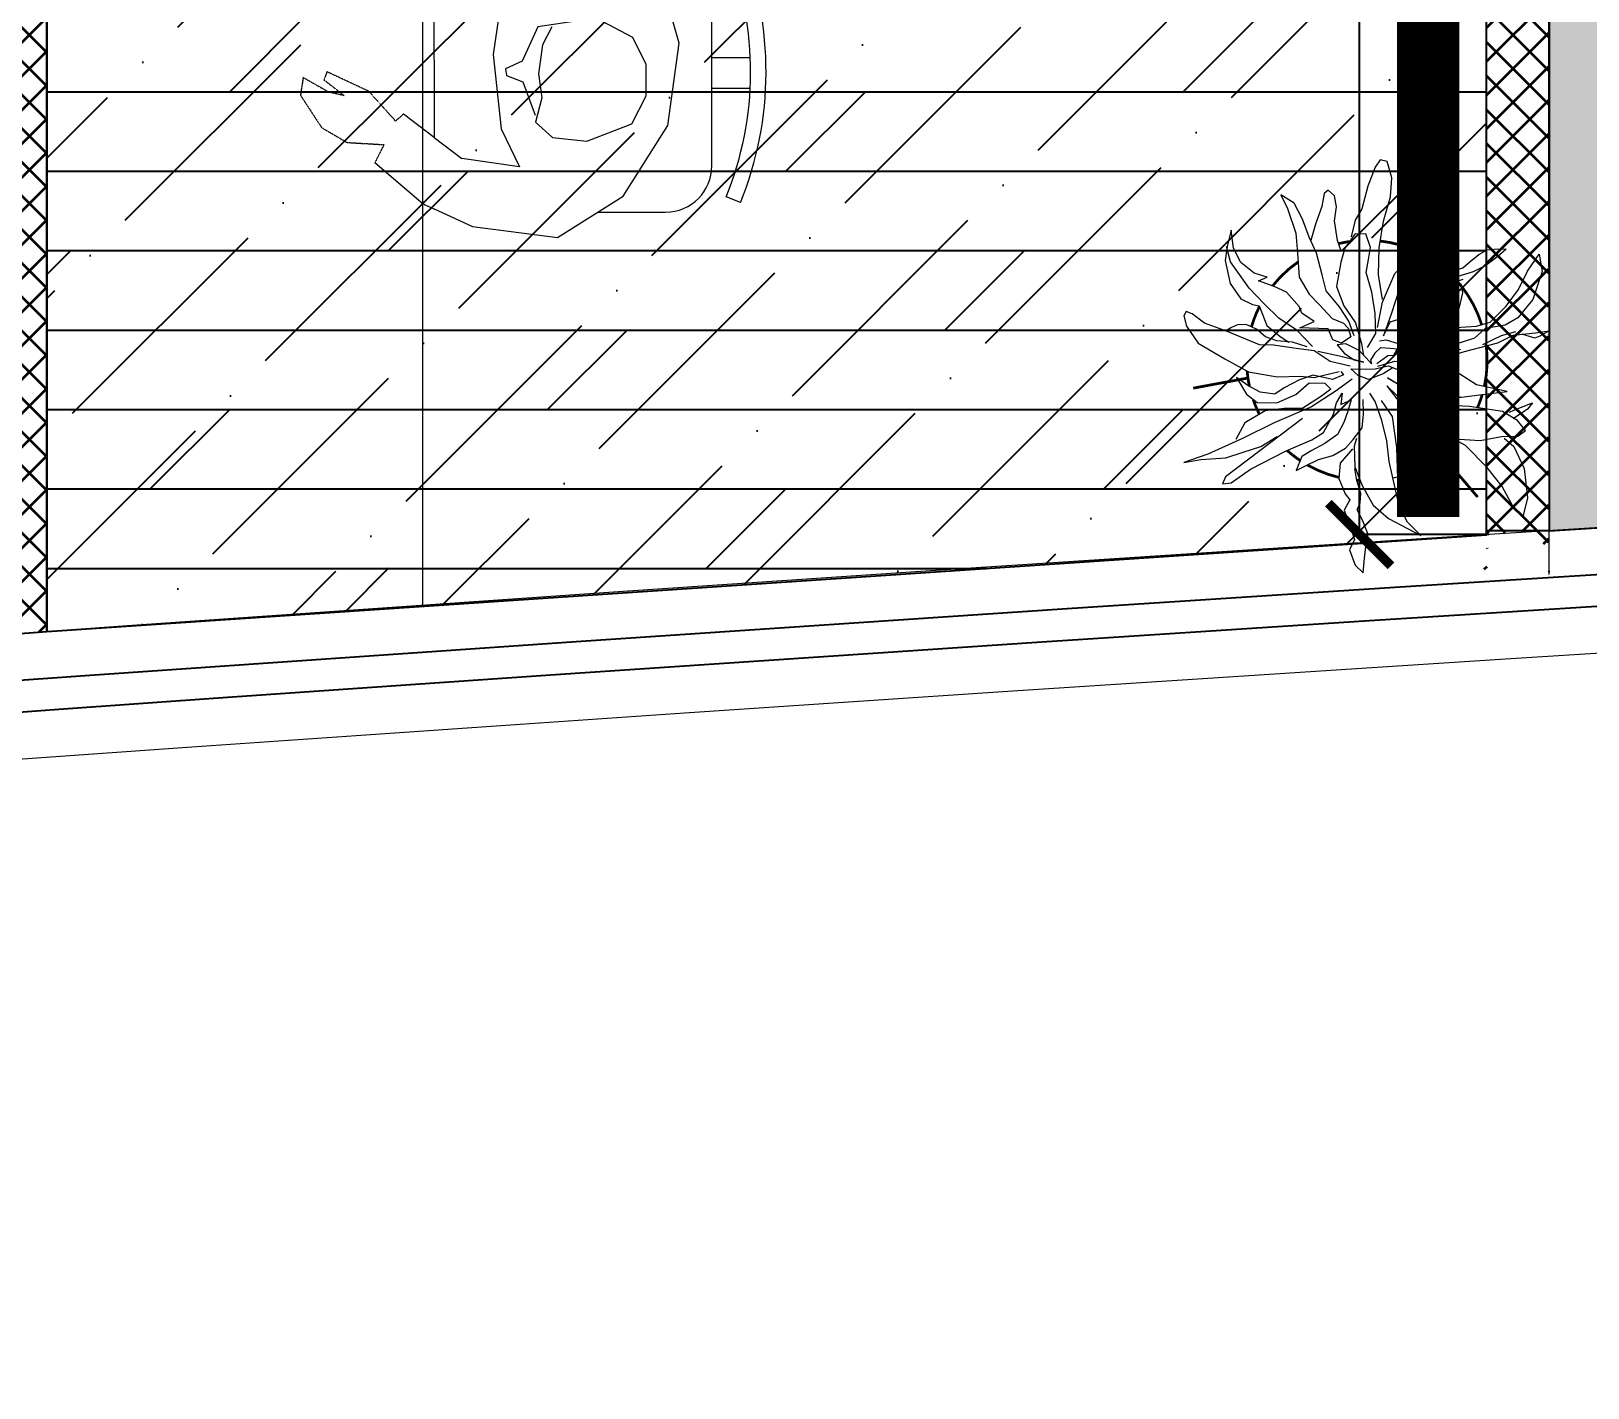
# Model space of a CAD drawing. Header units: millimetres. Extents: x 263321 to 4958806, y 33647 to 987811.
# Drawn here: x 2351827 to 2354315, y 454383 to 456552 of the extents above; entities that cross this region are included whole.
import ezdxf

# ---------------------------------------------------------------- set-up
doc = ezdxf.new("R2010")
doc.units = ezdxf.units.MM
doc.header["$PDMODE"] = 3
doc.linetypes.add('( Hidden )', pattern=[0.375, 0.25, -0.125])
for name, color, linetype, lineweight in [('A-FURN-HUMAN', 252, 'Continuous', 9), ('A-FURN-MODULAR', 6, 'Continuous', 18), ('A-FURN-MODULAR-CHAIR', 5, 'Continuous', 5), ('A-FURN-MODULAR-TABLETOP', 250, 'Continuous', 13), ('A-FURN-TABLE-GROMMET', 7, 'Continuous', 9), ('A-GYPSUM PARTITION', 250, 'Continuous', 35), ('A-INDOOR PLANTS', 84, 'Continuous', 5), ('A-PLAN-THIN', 251, 'Continuous', 15)]:
    doc.layers.add(name, color=color, linetype=linetype, lineweight=lineweight)
for name, color, linetype in [('A-PLAN -GLASS FRAME', 4, 'Continuous'), ('CEILING TOA', 7, 'Continuous'), ('CH - MAN', 8, 'Continuous'), ('FIN WALL GRAPHIC', 10, 'Continuous'), ('FLOORING TOA', 7, 'Continuous'), ('PARTITION DIM.', 250, 'Continuous'), ('PARTITION GYPSUM', 250, 'Continuous')]:
    doc.layers.add(name, color=color, linetype=linetype)
doc.styles.get("Standard").update_dxf_attribs({"font": 'arial.ttf'})
doc.styles.add('TEXT @ 150', font='arial.ttf', dxfattribs={"height": 225})
doc.dimstyles.new('DIM @ 150', dxfattribs={"dimtxt": 225, "dimasz": 100, "dimexe": 1, "dimexo": 0, "dimgap": 0.5, "dimtad": 0, "dimdec": 0, "dimzin": 0, "dimdsep": 46, "dimtxsty": 'TEXT @ 150', "dimblk": 'ARCHTICK', "dimcen": -2, "dimclrd": 8, "dimclre": 8, "dimclrt": 7, "dimadec": 0, "dimazin": 0, "dimtfac": 1, "dimtdec": 0, "dimtofl": 0, "dimtmove": 0, "dimatfit": 3, "dimldrblk": 'OPEN90', "dimfxl": 1, "dimtolj": 1, "dimtzin": 0, "dimlwd": -1, "dimlwe": -1, "dimarcsym": 0})
pattern_1 = [(45, (13069.07824044786, -8478.74315082174), (-26.94076836320746, 26.94076836320746), []), (135, (13069.07824044786, -8478.74315082174), (-26.94076836320746, -26.94076836320745), [])]

# ---------------------------------------------------------------- blocks, each defined once
blk = doc.blocks.new('PLANT_10')
at = {"layer": 'A-INDOOR PLANTS', "linetype": 'ByBlock', "lineweight": -2}
for p, q in [((13664.30312058273, 7933.638076385719), (13665.54626474987, 7933.863394903537)), ((13665.51603904423, 7932.799333938492), (13664.30312058273, 7933.638076385719)), ((13665.54626474987, 7933.863394903537), (13667.56713216777, 7933.174233513783)), ((13669.84335557082, 7934.368953972786), (13670.23884985256, 7933.693032556859)), ((13669.99855921568, 7933.373055015179), (13669.84335557082, 7934.368953972786)), ((13670.17271330726, 7931.752351880028), (13669.99855921568, 7933.373055015179)), ((13670.23884985256, 7933.693032556859), (13670.3751030507, 7933.321937776792)), ((13666.84815530183, 7932.151820470983), (13665.51603904423, 7932.799333938492)), ((13667.56713216777, 7933.174233513783), (13668.91251373808, 7932.089357121995)), ((13670.3751030507, 7933.321937776792), (13670.09132139548, 7932.37526219434)), ((13675.60891085663, 7931.792157145347), (13675.06768815339, 7933.151575430113)), ((13675.06768815339, 7933.151575430113), (13675.51614867682, 7932.789949966182)), ((13675.51614867682, 7932.789949966182), (13676.23522055188, 7931.74861535987)), ((13677.08287043728, 7932.649855293617), (13676.35062825863, 7932.064805175098)), ((13677.47457462967, 7932.098894713199), (13677.08287043728, 7932.649855293617)), ((13678.23334743373, 7931.809218983163), (13679.83598003384, 7932.545744022383)), ((13679.83598003384, 7932.545744022383), (13681.95330471179, 7932.797576625393)), ((13681.95330471179, 7932.797576625393), (13683.33838721109, 7932.464359109882)), ((13683.33838721109, 7932.464359109882), (13682.60993512178, 7931.754348155853)), ((13663.8945510065, 7930.623865427701), (13663.93804202485, 7931.25056346847)), ((13663.93804202485, 7931.25056346847), (13664.45652419202, 7930.640910196753)), ((13668.062968808, 7931.250597606002), (13666.84815530183, 7932.151820470983)), ((13669.2229210278, 7930.097559206777), (13668.062968808, 7931.250597606002)), ((13668.91251373808, 7932.089357121995), (13669.44047112861, 7931.167301761508)), ((13669.44047112861, 7931.167301761508), (13669.67138155123, 7929.735933742847)), ((13669.91726231301, 7931.93221768038), (13670.19924393266, 7930.877626031473)), ((13670.70635583181, 7930.642855266276), (13670.17271330726, 7931.752351880028)), ((13674.24846393806, 7931.313129230054), (13673.75281731605, 7929.109269839611)), ((13674.49642976273, 7929.319437451609), (13674.24846393806, 7931.313129230054)), ((13675.7432690101, 7931.483542783031), (13675.60891085663, 7931.792157145347)), ((13676.35062825863, 7932.064805175098), (13675.69598790242, 7930.981805577771)), ((13677.51058047843, 7930.911766775873), (13677.47457462967, 7932.098894713199)), ((13677.62977827454, 7931.102995755591), (13678.23334743373, 7931.809218983163)), ((13682.60993512178, 7931.754348155853), (13681.13408049645, 7930.959130425334)), ((13663.97973300762, 7929.87599427788), (13663.8945510065, 7930.623865427701)), ((13664.45652419202, 7930.640910196753), (13665.107469468, 7929.785122980475)), ((13669.50300760278, 7929.105447975624), (13669.2229210278, 7930.097559206777)), ((13670.19924393266, 7930.877626031473), (13670.86534956602, 7929.521995473162)), ((13671.34223575953, 7928.223163742922), (13670.70635583181, 7930.642855266276)), ((13675.69598790242, 7930.981805577771), (13675.33090934454, 7928.594292660521)), ((13677.80772245546, 7929.357331784931), (13677.51058047843, 7930.911766775873)), ((13681.13408049645, 7930.959130425334), (13679.73014255954, 7929.853404469276)), ((13664.31089077963, 7929.26065941648), (13663.97973300762, 7929.87599427788)), ((13664.8293729468, 7928.651006144763), (13664.31089077963, 7929.26065941648)), ((13665.107469468, 7929.785122980475), (13665.57298539348, 7928.861173756759)), ((13665.57298539348, 7928.861173756759), (13665.91930352286, 7927.745995553327)), ((13669.61093013995, 7927.607811812754), (13669.50300760278, 7929.105447975624)), ((13669.67138155123, 7929.735933742847), (13670.3828732476, 7928.944520807552)), ((13670.3828732476, 7928.944520807552), (13670.86544457512, 7927.45824782405)), ((13673.75281731605, 7929.109269839611), (13672.97708411906, 7927.897521680324)), ((13674.66110863094, 7928.011136405229), (13674.49642976273, 7929.319437451609)), ((13677.67724940043, 7927.477237662627), (13677.80772245546, 7929.357331784931)), ((13679.73014255954, 7929.853404469276), (13678.15214554016, 7928.304633999252)), ((13665.28351860425, 7928.101939427572), (13664.8293729468, 7928.651006144763)), ((13665.49358353549, 7927.357856004207), (13665.28351860425, 7928.101939427572)), ((13665.91930352286, 7927.745995553327), (13666.08398239108, 7926.437694506947)), ((13666.78031373007, 7926.146124913683), (13666.09525765, 7928.126559649534)), ((13666.41315010931, 7927.94858771241), (13667.0962161356, 7928.094381043426)), ((13666.54561321811, 7927.702453767852), (13666.41315010931, 7927.94858771241)), ((13667.0962161356, 7928.094381043426), (13668.22963773, 7927.816068492758)), ((13668.22963773, 7927.816068492758), (13668.63081714575, 7926.952705823568)), ((13671.2249330081, 7927.969454345451), (13670.88818511118, 7926.708482811001)), ((13671.82859717639, 7926.611929923913), (13671.34223575953, 7928.223163742922)), ((13672.97708411906, 7927.897521680324), (13672.58926502511, 7926.259773776124)), ((13674.65741355071, 7926.072349591628), (13674.66110863094, 7928.011136405229)), ((13675.33090934454, 7928.594292660521), (13675.25150748654, 7927.09097490797)), ((13678.15214554016, 7928.304633999252), (13677.73779582082, 7927.541611943609)), ((13660.79910338813, 7927.590698768638), (13659.67894710643, 7927.43164839503)), ((13659.67894710643, 7927.43164839503), (13660.50016137554, 7927.143866528221)), ((13660.50016137554, 7927.143866528221), (13661.8947190982, 7926.49824692394)), ((13661.86818847279, 7927.372972772499), (13660.79910338813, 7927.590698768638)), ((13663.1473384887, 7926.411163352991), (13661.86818847279, 7927.372972772499)), ((13665.33847489973, 7926.290007312704), (13665.49358353549, 7927.357856004207)), ((13667.51634599806, 7926.606214196696), (13666.54561321811, 7927.702453767852)), ((13668.16160614003, 7925.937868233678), (13667.51634599806, 7926.606214196696)), ((13668.63081714575, 7926.952705823568), (13668.89195327401, 7926.585398769955)), ((13668.89195327401, 7926.585398769955), (13669.46529672756, 7926.227561032481)), ((13670.2978812647, 7925.564896659151), (13669.61093013995, 7927.607811812754)), ((13670.88818511118, 7926.708482811001), (13671.07560451546, 7924.650416751573)), ((13672.13900446612, 7924.620132008694), (13671.82859717639, 7926.611929923913)), ((13675.25150748654, 7927.09097490797), (13674.6915243548, 7924.947702072053)), ((13676.86181527444, 7925.513830627059), (13677.67724940043, 7927.477237662627)), ((13661.8947190982, 7926.49824692394), (13663.35740341993, 7925.667079929626)), ((13664.13702171537, 7924.690119604295), (13663.1473384887, 7926.411163352991)), ((13665.62993174274, 7924.923013575027), (13665.33847489973, 7926.290007312704)), ((13666.08398239108, 7926.437694506947), (13666.56276362926, 7925.076382358954)), ((13667.74915146536, 7925.112365760283), (13666.78031373007, 7926.146124913683)), ((13668.62712206551, 7925.013919009964), (13668.16160614003, 7925.937868233678)), ((13669.46529672756, 7926.227561032481), (13670.42465923948, 7925.506203967851)), ((13670.91291570102, 7923.832489731087), (13670.2978812647, 7925.564896659151)), ((13670.42465923948, 7925.506203967851), (13670.76529223484, 7924.578467017679)), ((13672.58926502511, 7926.259773776124), (13672.44552665739, 7924.817042578095)), ((13674.15229170534, 7924.180892289953), (13674.65741355071, 7926.072349591628)), ((13675.7190134658, 7924.040797617386), (13676.86181527444, 7925.513830627059)), ((13663.92695678414, 7925.43420302766), (13665.64319705544, 7924.485650650749)), ((13665.68299299354, 7923.173561877913), (13664.13702171537, 7924.690119604295)), ((13666.58929425466, 7924.201656510397), (13665.62993174274, 7924.923013575027)), ((13665.64319705544, 7924.485650650749), (13666.92424211601, 7923.461360813488)), ((13666.56276362926, 7925.076382358954), (13667.45589458678, 7924.478092266603)), ((13667.45589458678, 7924.478092266603), (13668.78232571037, 7924.018020052355)), ((13668.4625382064, 7924.258472407233), (13667.74915146536, 7925.112365760283)), ((13668.77664057636, 7924.205461305618), (13668.62712206551, 7925.013919009964)), ((13670.76529223484, 7924.578467017679), (13670.79940303894, 7923.453819498108)), ((13671.07560451546, 7924.650416751573), (13671.72654979144, 7923.794629535296)), ((13672.05770756345, 7923.179294673895), (13672.13900446612, 7924.620132008694)), ((13672.44552665739, 7924.817042578095), (13672.17311527021, 7923.49548448912)), ((13674.6915243548, 7924.947702072053), (13673.26115080159, 7922.652954315437)), ((13677.51844568444, 7924.470602157521), (13676.27340647263, 7924.307764057456)), ((13678.83729662934, 7924.260451614292), (13677.51844568444, 7924.470602157521)), ((13683.44668978469, 7922.711732350566), (13684.68784389805, 7925.063278935251)), ((13684.68784389805, 7925.063278935251), (13683.7172061272, 7924.095770857295)), ((13667.47674007817, 7923.790807671308), (13666.58929425466, 7924.201656510397)), ((13666.92424211601, 7923.461360813488), (13668.56477560956, 7922.948277497626)), ((13668.72556937933, 7923.828684935866), (13667.47674007817, 7923.790807671308)), ((13669.19298034948, 7922.842255294395), (13668.77664057636, 7924.205461305618)), ((13670.79940303894, 7923.453819498108), (13670.51372633905, 7922.569624333411)), ((13671.42950282353, 7923.285316877124), (13670.91291570102, 7923.832489731087)), ((13671.17784191862, 7923.340221841967), (13671.13056081094, 7922.838484636708)), ((13671.62251235272, 7923.103557213547), (13671.17784191862, 7923.340221841967)), ((13672.3850752461, 7922.688920648003), (13672.67454203534, 7923.448154977191)), ((13673.26115080159, 7922.652954315437), (13674.15229170534, 7924.180892289953)), ((13673.82501903178, 7922.607518666733), (13675.7190134658, 7924.040797617386)), ((13675.09838890456, 7923.896898149601), (13673.82501903178, 7922.607518666733)), ((13676.27340647263, 7924.307764057456), (13675.09838890456, 7923.896898149601)), ((13676.0634365505, 7922.988099831709), (13678.3037491139, 7923.30620057893)), ((13678.3037491139, 7923.30620057893), (13680.55164185597, 7923.374379655133)), ((13680.16372775292, 7923.800379400041), (13678.83729662934, 7924.260451614292)), ((13681.24418310562, 7923.207770897376), (13679.31986795686, 7922.774178630789)), ((13680.55164185597, 7923.374379655133), (13680.16372775292, 7923.800379400041)), ((13682.54787369315, 7923.497463696179), (13681.24418310562, 7923.207770897376)), ((13683.7172061272, 7924.095770857295), (13682.54787369315, 7923.497463696179)), ((13657.5750777594, 7922.614957569519), (13657.46535518665, 7922.11132650103)), ((13657.46535518665, 7922.11132650103), (13657.97625717515, 7921.75159490033)), ((13658.75199037213, 7922.963343059618), (13657.5750777594, 7922.614957569519)), ((13660.12949269275, 7922.880047215124), (13658.75199037213, 7922.963343059618)), ((13661.89490911641, 7922.370751625718), (13660.12949269275, 7922.880047215124)), ((13663.84196480123, 7922.054578879258), (13661.89490911641, 7922.370751625718)), ((13667.77198701052, 7922.298853098123), (13665.68299299354, 7923.173561877913)), ((13667.58466261535, 7922.293171508441), (13665.78144030736, 7921.988327803813)), ((13669.5960548099, 7921.916412207453), (13667.77198701052, 7922.298853098123)), ((13668.56477560956, 7922.948277497626), (13670.20720414777, 7922.372713764013)), ((13670.20720414777, 7922.372713764013), (13669.19298034948, 7922.842255294395)), ((13670.51372633905, 7922.569624333411), (13670.59132816148, 7922.071674854608)), ((13671.13056081094, 7922.838484636708), (13671.08896483727, 7922.149306178184)), ((13671.08896483727, 7922.149306178184), (13671.47687894032, 7921.723306433273)), ((13671.63577766542, 7922.666194289268), (13671.62251235272, 7923.103557213547)), ((13672.22238643167, 7921.870993627515), (13671.63577766542, 7922.666194289268)), ((13672.40781578217, 7921.939155634953), (13672.05770756345, 7923.179294673895)), ((13672.60082531136, 7921.757395971375), (13672.3850752461, 7922.688920648003)), ((13672.4985879082, 7923.067590880982), (13672.95841869966, 7922.331082910528)), ((13672.95841869966, 7922.331082910528), (13673.36528324943, 7921.280278988077)), ((13674.89978925046, 7922.202351417329), (13676.0634365505, 7922.988099831709)), ((13676.33594294679, 7922.245910271572), (13674.97549602822, 7921.766882356279)), ((13677.82506288482, 7922.603765077813), (13676.33594294679, 7922.245910271572)), ((13679.31986795686, 7922.774178630789), (13677.82506288482, 7922.603765077813)), ((13682.47984210318, 7921.619263437102), (13683.44668978469, 7922.711732350566)), ((13657.97625717515, 7921.75159490033), (13659.36702480846, 7921.230936131557)), ((13659.36702480846, 7921.230936131557), (13661.00566325733, 7920.780333233449)), ((13663.79847378289, 7921.427880838492), (13662.80888556532, 7921.085176938073)), ((13662.80888556532, 7921.085176938073), (13662.83352114605, 7920.27293150727)), ((13664.67833942771, 7921.266953670418), (13663.79847378289, 7921.427880838492)), ((13665.78144030736, 7921.988327803813), (13663.84196480123, 7922.054578879258)), ((13665.62064653759, 7921.107920365574), (13664.67833942771, 7921.266953670418)), ((13667.04542996589, 7921.52636172634), (13665.62064653759, 7921.107920365574)), ((13668.60078145832, 7921.761149560301), (13667.04542996589, 7921.52636172634)), ((13670.03693515465, 7921.804708414541), (13668.60078145832, 7921.761149560301)), ((13671.05494904229, 7921.210206048646), (13670.03693515465, 7921.804708414541)), ((13671.80803671232, 7921.107971571872), (13671.26122388418, 7920.591083460788)), ((13671.47687894032, 7921.723306433273), (13671.98588588414, 7921.426055250326)), ((13672.2337566997, 7921.496111120991), (13671.80803671232, 7921.107971571872)), ((13671.98588588414, 7921.426055250326), (13672.2337566997, 7921.496111120991)), ((13672.63304107078, 7920.695228869556), (13672.60082531136, 7921.757395971375)), ((13673.36528324943, 7921.280278988077), (13673.0758164602, 7920.521044658889)), ((13674.97549602822, 7921.766882356279), (13674.36245164568, 7921.37306121748)), ((13681.06642894292, 7920.825939569812), (13682.47984210318, 7921.619263437102)), ((13684.61611722785, 7921.246291862573), (13683.5659825899, 7920.839213681175)), ((13685.49598287267, 7921.0853646945), (13684.61611722785, 7921.246291862573)), ((13686.31151200776, 7920.985024080955), (13685.49598287267, 7921.0853646945)), ((13687.37680700309, 7920.89225892032), (13686.31151200776, 7920.985024080955)), ((13661.00566325733, 7920.780333233449), (13661.83256266046, 7920.305110113378)), ((13661.83256266046, 7920.305110113378), (13663.02842571991, 7920.028691425939)), ((13662.83352114605, 7920.27293150727), (13663.85532512304, 7919.553468305868)), ((13668.04458841592, 7919.492915888874), (13669.26878213635, 7920.343038584233)), ((13669.1590595636, 7919.839407515745), (13668.11650510434, 7919.182407663333)), ((13670.20919420155, 7920.246485697145), (13669.1590595636, 7919.839407515745)), ((13669.26878213635, 7920.343038584233), (13670.7560070297, 7920.763373808228)), ((13669.66048632874, 7919.792078003816), (13670.2792158453, 7919.998457889355)), ((13670.2792158453, 7919.998457889355), (13670.73715159209, 7919.324430336656)), ((13670.7560070297, 7920.763373808228), (13671.62639745117, 7920.914848728926)), ((13671.26122388418, 7920.591083460788), (13670.79011783379, 7919.638726288656)), ((13671.48076403877, 7919.534597948654), (13671.95945026784, 7920.237033449772)), ((13672.12592917163, 7920.92999963475), (13671.67945870197, 7919.165397031813)), ((13671.95945026784, 7920.237033449772), (13672.12592917163, 7920.92999963475)), ((13672.4060157466, 7919.937888403596), (13672.07495298371, 7918.489475615885)), ((13672.59144509711, 7920.006050411034), (13672.63304107078, 7920.695228869556)), ((13673.0758164602, 7920.521044658889), (13672.59144509711, 7920.006050411034)), ((13672.59144509711, 7920.006050411034), (13672.59144509711, 7920.006050411034)), ((13673.33884763313, 7920.091257187522), (13674.25092903737, 7918.868162917632)), ((13675.87620716444, 7920.918670592912), (13674.81470225845, 7920.886474918039)), ((13674.84123288386, 7920.011749069484), (13675.66055210829, 7919.786447620429)), ((13675.1761807452, 7919.271453372573), (13674.84123288386, 7920.011749069484)), ((13676.8790606947, 7920.824011569051), (13675.87620716444, 7920.918670592912)), ((13677.71164523184, 7920.16134719572), (13676.8790606947, 7920.824011569051)), ((13677.6416235881, 7920.409375003508), (13678.20928190763, 7920.238978519297)), ((13678.35311528446, 7919.617962068213), (13677.71164523184, 7920.16134719572)), ((13678.20928190763, 7920.238978519297), (13679.70787706902, 7920.284431236768)), ((13678.40039639215, 7920.119699273474), (13679.42788550315, 7919.212794818809)), ((13679.70787706902, 7920.284431236768), (13681.06642894292, 7920.825939569812)), ((13680.7031504206, 7920.439693883921), (13679.83275999913, 7920.288218963222)), ((13681.63219221778, 7920.718023503355), (13680.7031504206, 7920.439693883921)), ((13682.32094337809, 7920.676375581106), (13681.63219221778, 7920.718023503355)), ((13681.66630302187, 7919.593375983783), (13682.09391805391, 7919.919035115146)), ((13682.09391805391, 7919.919035115146), (13682.85648094731, 7919.504398549602)), ((13682.82805527723, 7920.441604815915), (13682.32094337809, 7920.676375581106)), ((13683.5659825899, 7920.839213681175), (13682.82805527723, 7920.441604815915)), ((13682.85648094731, 7919.504398549602), (13683.72118623476, 7919.843314723565)), ((13683.72118623476, 7919.843314723565), (13684.95864526788, 7920.256074494647)), ((13684.95864526788, 7920.256074494647), (13685.7193131166, 7919.903918346857)), ((13685.7193131166, 7919.903918346857), (13686.83188921961, 7920.312890391483)), ((13686.83188921961, 7920.312890391483), (13687.37680700309, 7920.89225892032)), ((13660.06534620123, 7918.813138471427), (13659.64152125853, 7918.362518504555)), ((13660.87329515764, 7918.962719528898), (13660.06534620123, 7918.813138471427)), ((13661.87804373258, 7918.805580087282), (13660.87329515764, 7918.962719528898)), ((13663.30851229489, 7919.036580194783), (13661.87804373258, 7918.805580087282)), ((13664.11267116195, 7919.311122087764), (13663.30851229489, 7919.036580194783)), ((13663.85532512304, 7919.553468305868), (13664.86386378732, 7919.271368028744)), ((13664.86386378732, 7919.271368028744), (13666.62359507696, 7918.949513692602)), ((13666.62359507696, 7918.949513692602), (13668.04458841592, 7919.492915888874)), ((13668.11650510434, 7919.182407663333), (13666.95854293831, 7918.209217995692)), ((13668.94529955213, 7918.644704125508), (13669.29531276175, 7919.468312735678)), ((13669.29531276175, 7919.468312735678), (13669.66048632874, 7919.792078003816)), ((13670.50633617858, 7918.692050706205), (13669.70407235618, 7918.355028395471)), ((13670.73715159209, 7919.324430336656), (13670.50633617858, 7918.692050706205)), ((13670.79011783379, 7919.638726288656), (13670.87150974556, 7919.015815974342)), ((13670.87150974556, 7919.015815974342), (13671.48076403877, 7919.534597948654)), ((13671.67945870197, 7919.165397031813), (13671.35218602842, 7917.592023408595)), ((13672.80151002834, 7919.261966987669), (13673.04559075456, 7919.456983693842)), ((13673.23490520351, 7917.336437216659), (13672.80530011768, 7919.13700615216)), ((13673.04559075456, 7919.456983693842), (13673.38243366058, 7918.654207579179)), ((13674.25092903737, 7918.868162917632), (13675.36549519416, 7917.150906895392)), ((13674.36065161011, 7919.371793986122), (13675.1761807452, 7919.271453372573)), ((13675.06077303845, 7918.955263557347), (13674.36065161011, 7919.371793986122)), ((13675.88009226289, 7918.729962108294), (13675.06077303845, 7918.955263557347)), ((13675.66055210829, 7919.786447620429), (13676.4817663774, 7919.498665753621)), ((13677.21410356516, 7918.019968223031), (13675.88009226289, 7918.729962108294)), ((13676.4817663774, 7919.498665753621), (13677.37110724558, 7919.025336496779)), ((13677.37110724558, 7919.025336496779), (13678.02394756624, 7918.107068862749)), ((13678.881072675, 7918.695906707725), (13678.35311528446, 7919.617962068213)), ((13679.16305429465, 7917.641315058817), (13678.881072675, 7918.695906707725)), ((13679.42788550315, 7919.212794818809), (13680.55562196353, 7919.121923521401)), ((13680.55562196353, 7919.121923521401), (13681.66630302187, 7919.593375983783)), ((13659.64152125853, 7918.362518504555), (13659.90076234212, 7918.057691868695)), ((13659.90076234212, 7918.057691868695), (13660.843069452, 7917.898658563851)), ((13660.843069452, 7917.898658563851), (13662.10705911053, 7917.436692486376)), ((13665.7797352809, 7917.923312923344), (13664.23006892249, 7917.501083836126)), ((13666.95854293831, 7918.209217995692), (13665.7797352809, 7917.923312923344)), ((13667.18376822692, 7916.965291230295), (13667.91222031623, 7917.675302184323)), ((13667.91222031623, 7917.675302184323), (13668.94529955213, 7918.644704125508)), ((13669.70407235618, 7918.355028395471), (13669.64172590023, 7916.289386883133)), ((13672.07495298371, 7918.489475615885), (13671.29732474204, 7917.34020787435)), ((13673.38243366058, 7918.654207579179), (13673.049475853, 7917.268275209222)), ((13673.62092426188, 7916.972917889504), (13673.64925492285, 7918.099459272304)), ((13673.64925492285, 7918.099459272304), (13674.07307986555, 7918.550079239179)), ((13674.07307986555, 7918.550079239179), (13674.5934570774, 7917.877945549706)), ((13674.5934570774, 7917.877945549706), (13675.44688710593, 7916.527996581078)), ((13677.74016591102, 7917.160393280298), (13677.21410356516, 7918.019968223031)), ((13678.02394756624, 7918.107068862749), (13678.55380000144, 7917.122533084505)), ((13679.62857022013, 7916.717365835101), (13679.16305429465, 7917.641315058817)), ((13661.76083599025, 7916.488123040697), (13660.5915035562, 7915.889815879584)), ((13663.05884144377, 7916.965257092763), (13661.76083599025, 7916.488123040697)), ((13662.10705911053, 7917.436692486376), (13663.30481721465, 7917.097793381183)), ((13664.23006892249, 7917.501083836126), (13663.05884144377, 7916.965257092763)), ((13665.95578441715, 7916.240129370442), (13667.18376822692, 7916.965291230295)), ((13668.57453586024, 7916.444632461521), (13668.08068927379, 7916.242040302436)), ((13669.17241988541, 7917.338296942357), (13668.57453586024, 7916.444632461521)), ((13669.64172590023, 7916.289386883133), (13669.17241988541, 7917.338296942357)), ((13670.9889075061, 7917.205777722703), (13669.83473542942, 7916.107627219554)), ((13671.00027777413, 7916.830895216178), (13670.6578447432, 7915.757364934992)), ((13671.29732474204, 7917.34020787435), (13671.14411115096, 7916.209878765094)), ((13673.049475853, 7917.268275209222), (13673.39200389304, 7916.278057841298)), ((13673.14034298814, 7916.332962806143), (13673.23490520351, 7917.336437216659)), ((13674.46298402238, 7915.997851427403), (13673.62092426188, 7916.972917889504)), ((13675.36549519416, 7917.150906895392), (13676.51038206569, 7914.433964189088)), ((13675.44688710593, 7916.527996581078), (13675.48857808871, 7915.153427390491)), ((13676.1980797313, 7916.48824252206), (13680.42922402517, 7910.925625616253)), ((13678.54631483186, 7915.308707106411), (13677.74016591102, 7917.160393280298)), ((13678.55380000144, 7917.122533084505), (13678.94929428318, 7916.446611668579)), ((13678.94929428318, 7916.446611668579), (13679.9616230368, 7916.039550555947)), ((13679.9616230368, 7916.039550555947), (13679.62857022013, 7916.717365835101)), ((13660.5915035562, 7915.889815879584), (13659.9955145757, 7914.933670980992)), ((13659.9955145757, 7914.933670980992), (13660.98131270392, 7915.401335716918)), ((13660.98131270392, 7915.401335716918), (13662.77505978855, 7916.018581510312)), ((13662.77505978855, 7916.018581510312), (13664.20931844021, 7916.124620782307)), ((13664.20931844021, 7916.124620782307), (13665.95578441715, 7916.240129370442)), ((13667.04571499321, 7915.335118779005), (13666.63515536321, 7914.447135887853)), ((13668.08068927379, 7916.242040302436), (13667.04571499321, 7915.335118779005)), ((13669.83473542942, 7916.107627219554), (13668.93790939166, 7914.767130498301)), ((13670.2472851132, 7914.869382043841), (13670.66542492189, 7915.507443263976)), ((13670.6578447432, 7915.757364934992), (13670.56707261718, 7914.628929688963)), ((13671.14411115096, 7916.209878765094), (13670.88686012115, 7914.388477334087)), ((13673.19150919427, 7914.645991526781), (13673.14034298814, 7916.332962806143)), ((13673.39200389304, 7916.278057841298), (13673.98808788265, 7915.170455090778)), ((13675.06664819068, 7914.640327005864), (13674.46298402238, 7915.997851427403)), ((13679.87473600923, 7912.722406825299), (13678.54631483186, 7915.308707106411)), ((13666.63515536321, 7914.447135887853), (13666.23217591189, 7913.309231325685)), ((13668.93790939166, 7914.767130498301), (13667.90672520042, 7913.735248139362)), ((13669.46397173752, 7913.907555555566), (13670.2472851132, 7914.869382043841)), ((13670.56707261718, 7914.628929688963), (13670.27950087262, 7913.807214942021)), ((13670.88686012115, 7914.388477334087), (13670.85473937084, 7913.386896786795)), ((13672.81695541303, 7912.570880698303), (13673.19150919427, 7914.645991526781)), ((13673.98808788265, 7915.170455090778), (13674.44602362944, 7914.496427538075)), ((13674.44602362944, 7914.496427538075), (13674.29091499368, 7913.428578846573)), ((13675.04779275307, 7913.201383534293), (13675.06664819068, 7914.640327005864)), ((13675.48857808871, 7915.153427390491), (13675.6551520016, 7913.782645926358)), ((13676.51038206569, 7914.433964189088), (13677.64200362452, 7912.154384407063)), ((13678.22662233699, 7913.485411812177), (13677.5037603726, 7914.651707253996)), ((13665.96345960495, 7913.926460050314), (13665.67967794973, 7912.979784467864)), ((13666.23217591189, 7913.309231325685), (13665.96345960495, 7913.926460050314)), ((13667.90672520042, 7913.735248139362), (13666.75255312374, 7912.637097636213)), ((13667.93325582583, 7912.860522290805), (13668.04297839857, 7913.364153359294)), ((13668.04297839857, 7913.364153359294), (13668.59926645007, 7913.568639381607)), ((13668.59926645007, 7913.568639381607), (13669.46397173752, 7913.907555555566)), ((13669.73647813382, 7913.165365995428), (13669.38456987953, 7912.404237803014)), ((13670.27950087262, 7913.807214942021), (13669.73647813382, 7913.165365995428)), ((13670.85473937084, 7913.386896786795), (13669.86524616238, 7910.980445237266)), ((13674.29091499368, 7913.428578846573), (13673.81791389863, 7912.538702092193)), ((13674.44611863855, 7912.432679888965), (13675.04779275307, 7913.201383534293)), ((13675.6551520016, 7913.782645926358), (13676.51237211947, 7912.307736122221)), ((13678.64106706545, 7912.184686218709), (13678.22662233699, 7913.485411812177)), ((13664.89636457406, 7912.017957979593), (13663.85002002545, 7911.485918962684)), ((13665.67967794973, 7912.979784467864), (13664.89636457406, 7912.017957979593)), ((13666.75255312374, 7912.637097636213), (13665.77433517421, 7911.919511229273)), ((13666.41959531617, 7911.251165266257), (13667.52080115115, 7912.035019817408)), ((13667.52080115115, 7912.035019817408), (13667.93325582583, 7912.860522290805)), ((13669.38456987953, 7912.404237803014), (13669.40352032624, 7911.779433625473)), ((13671.86905817824, 7910.853607607299), (13672.81695541303, 7912.570880698303)), ((13673.81791389863, 7912.538702092193), (13673.21813482878, 7911.707518029112)), ((13673.21813482878, 7911.707518029112), (13674.44611863855, 7912.432679888965)), ((13676.51237211947, 7912.307736122221), (13677.71960544695, 7911.656434928258)), ((13677.64200362452, 7912.154384407063), (13678.78120536204, 7909.624882954021)), ((13679.05361674922, 7910.946441042996), (13678.64106706545, 7912.184686218709)), ((13680.85494401254, 7911.313765165373), (13679.87473600923, 7912.722406825299)), ((13663.85002002545, 7911.485918962684), (13662.54253934858, 7911.321186999392)), ((13662.54253934858, 7911.321186999392), (13663.73840240803, 7911.044768311949)), ((13663.73840240803, 7911.044768311949), (13664.74315098297, 7910.887628870334)), ((13664.85666364505, 7911.266299103314), (13663.7402974527, 7910.982287894197)), ((13664.74315098297, 7910.887628870334), (13666.41959531617, 7911.251165266257)), ((13665.77433517421, 7911.919511229273), (13664.85666364505, 7911.266299103314)), ((13669.86524616238, 7910.980445237266), (13669.28820762859, 7909.399496161135)), ((13669.40352032624, 7911.779433625473), (13669.60411003412, 7911.347752290879)), ((13669.60411003412, 7911.347752290879), (13669.86714120705, 7910.917964819514)), ((13670.73952168229, 7908.943211673345), (13671.86905817824, 7910.853607607299)), ((13679.17101450976, 7909.136402791355), (13679.05361674922, 7910.946441042996)), ((13680.42922402517, 7910.925625616253), (13680.93633592432, 7910.690854851061)), ((13680.93633592432, 7910.690854851061), (13680.85494401254, 7911.313765165373)), ((13669.28820762859, 7909.399496161135), (13668.62788213836, 7908.503937817073)), ((13669.51532796187, 7908.093088977985), (13670.73952168229, 7908.943211673345)), ((13678.78120536204, 7909.624882954021), (13679.39623979837, 7907.892476025958)), ((13679.39623979837, 7907.892476025958), (13679.17101450976, 7909.136402791355)), ((13668.62788213836, 7908.503937817073), (13668.45382305589, 7908.060893303112)), ((13668.45382305589, 7908.060893303112), (13668.77171551519, 7907.882921365987)), ((13668.77171551519, 7907.882921365987), (13669.51532796187, 7908.093088977985))]:
    blk.add_line(p, q, dxfattribs=at)
at = {"layer": 'A-INDOOR PLANTS', "linetype": 'Continuous', "lineweight": 18, "ltscale": 0.5, "const_width": 0.2}
for points in [[(13673.87807865293, 7929.666235954761, 0.0908840385194619), (13670.7387205455, 7929.779705603785)], [(13669.39886623871, 7929.474333263788, 0.1162850317047516), (13665.95816892859, 7927.437227029871)], [(13675.4192259194, 7929.17185866309, 0.0289008238527787), (13674.47237767265, 7929.512820770849)], [(13680.37006288728, 7923.57378615708, 0.1412133778696747), (13677.80110851345, 7927.658201815942)], [(13665.42341253204, 7926.874762243221, 0.0574003888116335), (13664.29607581889, 7925.230193866684)], [(13664.0792794528, 7924.790532501424, 0.0795619357491429), (13663.34119623541, 7922.135896210872)], [(13663.37928328812, 7919.888654496432, 0.0227072956227887), (13663.52997970693, 7919.112189735416)], [(13680.6814487911, 7920.435917127504, 0.006997673210326), (13680.69827562642, 7920.679196488042)], [(13679.56632639555, 7916.840906470874, 0.0709544074815462), (13680.47169014342, 7919.128686620453)], [(13664.85756680593, 7916.167494937586, 0.0729730898274417), (13666.59239657446, 7914.326396677387)], [(13678.51661280593, 7915.376931263691, 0.0344374441916578), (13679.24852933228, 7916.3262881555)], [(13677.60462713142, 7914.488964646352, 0.0026114926283207), (13677.67399157213, 7914.547885118222)], [(13668.07928048188, 7913.377497648456, 0.0458899219165756), (13669.56435696623, 7912.793092053108)], [(13674.82544453364, 7912.917309676563, 0.0333761685869668), (13675.89690271418, 7913.366696173529)], [(13672.76677134438, 7912.479963932725, 0.0322841078931332), (13673.87762256873, 7912.651034511957)]]:
    blk.add_lwpolyline(points, format="xyb", dxfattribs=at)
for points in [[(13678.82808195654, 7926.569000395225), (13681.89668852735, 7929.185884770493)], [(13663.89876425744, 7924.367816395271), (13660.09817262428, 7925.716865452184)], [(13673.26970436935, 7912.539240006657), (13674.00168943169, 7908.573306574477)]]:
    blk.add_lwpolyline(points, dxfattribs=at)
at = {"layer": 'A-INDOOR PLANTS', "linetype": 'Continuous', "lineweight": 18, "ltscale": 0.5}
blk.add_arc((13671.99885019444, 7921.15868559905), 8.712629491383268, 12.47922857894527, 14.70670013996548, dxfattribs=at)
blk = doc.blocks.new('trffcg')
at = {"layer": 'A-FURN-HUMAN', "linetype": '( Hidden )', "lineweight": 5, "ltscale": 2}
for p, q in [((488605.2406733331, 17568.44115040041, 0.0004445665298514799), (488553.4017932398, 17534.6226104078, 0.0004445175503681139)), ((488633.3459848181, 17563.97760897552, 0.0004445941688636122), (488605.2406733331, 17568.44115040041, 0.0004445665298514799)), ((488610.1075807763, 17523.42417421544, 0.0004445734195941765), (488633.3459848181, 17563.97760897552, 0.0004445941688636122)), ((488553.4017932398, 17534.6226104078, 0.0004445175503681139), (488529.5443411722, 17493.98040310984, 0.0004444962012164001)), ((488629.774288576, 17530.89348511809, 0.0004445922563799297), (488604.4831455578, 17498.58954045261, 0.0004445691117067353)), ((488604.4831455578, 17498.58954045261, 0.0004445691117067353), (488610.1075807763, 17523.42417421544, 0.0004445734195941765)), ((488611.4161382512, 17459.31221376008, 0.0004445777447636167), (488642.6158075043, 17525.9639027449, 0.0004446050222559018)), ((488642.6158075043, 17525.9639027449, 0.0004446050222559018), (488629.774288576, 17530.89348511809, 0.0004445922563799297)), ((488772.2154906275, 17534.2277179143, 0.0004447311002403829), (488763.0606936131, 17520.3671927006, 0.0004447228254571493)), ((488763.0606936131, 17520.3671927006, 0.0004447228254571493), (488788.2044237823, 17490.68981452452, 0.0004447487731783301)), ((488822.6576097097, 17536.65626743026, 0.0004447802091204395), (488772.2154906275, 17534.2277179143, 0.0004447311002403829)), ((488853.3844406527, 17487.75529061046, 0.0004448125191411726), (488822.6576097097, 17536.65626743026, 0.0004447802091204395)), ((488529.5443411722, 17493.98040310984, 0.0004444962012164001), (488526.0301244444, 17434.95918379809, 0.0004444955780037647)), ((488763.1181971737, 17494.43009175032, 0.0004447241147519237), (488751.9034393331, 17489.01706810724, 0.0004447134281029758)), ((488783.4391771852, 17469.84344921899, 0.0004447451141147548), (488763.1181971737, 17494.43009175032, 0.0004447241147519237)), ((488788.2044237823, 17490.68981452452, 0.0004447487731783301), (488783.4391771852, 17469.84344921899, 0.0004447451141147548)), ((488751.9034393331, 17489.01706810724, 0.0004447134281029758), (488770.6551803682, 17448.83590109952, 0.0004447336375530643)), ((488844.123589279, 17455.97166946429, 0.0004448049930175402), (488853.3844406527, 17487.75529061046, 0.0004448125191411726)), ((488526.0301244444, 17434.95918379809, 0.0004444955780037647), (488497.4207578887, 17449.47555809553, 0.0004444669691435204)), ((488563.6882467096, 17416.38018519458, 0.0004445332103221308), (488611.4161382512, 17459.31221376008, 0.0004445777447636167)), ((488770.6551803682, 17448.83590109952, 0.0004447336375530643), (488808.4768660479, 17422.24292152308, 0.0004447718105108223)), ((488873.5508045141, 17401.38530717264, 0.0004448363051095402), (488844.123589279, 17455.97166946429, 0.0004448049930175402)), ((488574.796926146, 17403.87011840128, 0.000444544645606954), (488563.6882467096, 17416.38018519458, 0.0004445332103221308)), ((488878.4310822774, 17370.3574650788, 0.0004448425427863902), (488873.5508045141, 17401.38530717264, 0.0004448363051095402)), ((488431.1196993458, 17372.29023089979, 0.0004444059385015143), (488423.1460889784, 17354.99789675346, 0.0004443989795540754)), ((488800.6791882992, 17388.13068082955, 0.0004447658229510936), (488804.0962683912, 17359.4314637791, 0.0004447705220403127)), ((488882.0315442872, 17354.99789675346, 0.0004448467865967222), (488878.4310822774, 17370.3574650788, 0.0004448425427863902))]:
    blk.add_line(p, q, dxfattribs=at)
at = {"layer": 'A-FURN-HUMAN', "lineweight": 5}
for p, q in [((488497.4207578887, 17449.47555809553, 0.0004444669691435204), (488431.1196993458, 17372.29023089979, 0.0004444059385015143)), ((488808.4768660479, 17422.24292152308, 0.0004447718105108223), (488812.92391453, 17389.31995643463, 0.000444777715521035)), ((488537.5200435809, 17354.99789675346, 0.0004445105922926659), (488574.796926146, 17403.87011840128, 0.000444544645606954)), ((488812.92391453, 17389.31995643463, 0.000444777715521035), (488800.6791882992, 17388.13068082955, 0.0004447658229510936)), ((488423.1460889784, 17354.99789675346, 0.0004445105922926659), (488394.9246538974, 17293.79419315831, 0.0004443743493709676)), ((488537.5200435809, 17354.99789675346, 0.0004445105922926659), (488503.5609887423, 17310.47554561208, 0.0004444795698925143)), ((488797.7559169246, 17354.99789675346, 0.0004445105922926659), (488805.216116313, 17310.47554561208, 0.0004444795698925143)), ((488882.0315442872, 17354.99789675346, 0.0004445105922926659), (488900.6574069636, 17275.53998007029, 0.0004448687406204707)), ((488394.9246538974, 17293.79419315831, 0.0004443743493709676), (488377.5096695147, 17157.72551965269, 0.0004443638242042198)), ((488490.3134739726, 17218.70964954762, 0.0004444710052087745), (488503.5609887423, 17310.47554561208, 0.0004444795698925143)), ((488820.6496491678, 17270.07022577213, 0.0004445354137323286), (488805.216116313, 17310.47554561208, 0.0004444795698925143)), ((488821.9079427962, 17185.534626918, 0.0004447961716303828), (488820.6496491678, 17270.07022577213, 0.0004445354137323286)), ((488914.4892612067, 17152.72911234657, 0.0004448880775887945), (488900.6574069636, 17275.53998007029, 0.0004448687406204707)), ((488551.0857078392, 17247.76401234061, 0.0004445289288896921), (488490.3134739726, 17218.70964954762, 0.0004444710052087745)), ((488669.7402749435, 17260.52391333189, 0.0004446441122287448), (488551.0857078392, 17247.76401234061, 0.0004445289288896921)), ((488787.8844887029, 17243.20181329156, 0.0004447602277841421), (488669.7402749435, 17260.52391333189, 0.0004446441122287448)), ((488377.5096695147, 17157.72551965269, 0.0004443638242042198), (488443.2800659187, 17052.87676386538, 0.0004444329918058075)), ((488894.7739916149, 17101.39955646839, 0.0004448712787489753), (488914.4892612067, 17152.72911234657, 0.0004448880775887945)), ((488804.9013202974, 16996.31194878495, 0.0004447885721739961), (488894.7739916149, 17101.39955646839, 0.0004448712787489753)), ((488443.2800659187, 17052.87676386538, 0.0004444329918058075), (488556.0503014174, 16981.40708510505, 0.0004445464375681575)), ((488687.6038669627, 16963.30030826878, 0.0004446756760542281), (488804.9013202974, 16996.31194878495, 0.0004447885721739961)), ((488556.0503014174, 16981.40708510505, 0.0004445464375681575), (488687.6038669627, 16963.30030826878, 0.0004446756760542281))]:
    blk.add_line(p, q, dxfattribs=at)
at = {"layer": 'A-FURN-HUMAN', "linetype": '( Hidden )', "lineweight": 5, "ltscale": 3}
for p, q in [((488797.9739025285, 17358.83681395339, 0.0004447645757532326), (488797.715656465, 17354.28887483533, 0.0004447645399735109)), ((488804.0962683912, 17359.4314637791, 0.0004447705220403127), (488797.9739025285, 17358.83681395339, 0.0004447645757532326))]:
    blk.add_line(p, q, dxfattribs=at)
at = {"layer": 'A-FURN-HUMAN', "lineweight": 5}
for points in [[(488812.92391453, 17389.31995643463), (488875.8804126553, 17402.84693911046)], [(488802.6330652238, 17361.76006477609), (488876.534679371, 17370.79096163155)], [(488787.8844887029, 17243.20181329156), (488821.9079427962, 17185.534626918)], [(488714.0244776075, 17166.43717336041), (488685.5159434144, 17181.41701808907), (488639.189536589, 17187.83702609732), (488600.7029645141, 17182.84383184192), (488561.5037017908, 17192.83042978935), (488537.2713691787, 17165.72418063766), (488531.3426857014, 17111.04193790225), (488558.5767838272, 17039.11360273036), (488603.3187150633, 17015.78541083497), (488653.8965712517, 17015.78531525607), (488696.6932686934, 17037.1693307274), (488727.8182248658, 17095.4895032736), (488714.2012718434, 17188.80190905635), (488659.145580215, 17214.22995659055), (488647.0294926584, 17240.62294769168), (488636.3387773945, 17239.19632451187), (488626.3607273804, 17212.80337516268), (488572.9071281381, 17193.54373497979)]]:
    blk.add_lwpolyline(points, dxfattribs=at)
at = {"layer": 'A-FURN-MODULAR-CHAIR', "lineweight": 15}
for p, q in [((488417.5125247807, 17093.95443369399, 0.0004444058933068358), (488417.5123189074, 16985.01100178008, 0.0004444110728214031)), ((488861.496865013, 16985.01016276845, 0.0004448443387324873), (488861.4970114263, 17062.48897121955, 0.0004448406551454181)), ((488491.5096034234, 16911.01343759368, 0.0004444868018776655), (488787.4993008265, 16911.01287825252, 0.0004447756458183878))]:
    blk.add_line(p, q, dxfattribs=at)
blk.add_lwpolyline([(488797.7156564654, 17354.28887483527, 0.0346375071782601), (488787.5001398382, 17354.99742435801), (488537.5200435804, 17354.99789675346)], format="xyb", dxfattribs=at)
for points in [[(488615.0533181868, 16848.9250619527), (488615.0534355167, 16911.01320412875)], [(488664.3849344209, 16848.92496872924), (488664.3850517507, 16911.01311090522)], [(488432.8299551226, 16865.18310685383), (488442.1096051246, 16888.03677583443)], [(488846.9965994667, 16863.16819034898), (488837.7165765757, 16886.02302547629)]]:
    blk.add_lwpolyline(points, dxfattribs=at)
for centre, radius, start, end in [((488491.5097432586, 16985.01086194485), 73.9974243512816, 179.999891726348, 269.9998917262438), ((488787.4994406619, 16985.01030260229), 73.99742434984692, 269.9998917262438, 359.9998917262438), ((488642.4294666607, 17381.37906835156), 532.4609511620316, 247.900565299315, 291.5161365876539), ((488642.4294666607, 17381.37906835156), 557.1267592790451, 247.900565299315, 291.5419523332407)]:
    blk.add_arc(centre, radius, start, end, dxfattribs=at)
blk = doc.blocks.new('_ArchTick')
at = {"color": 0, "linetype": 'ByBlock', "const_width": 0.15}
blk.add_lwpolyline([(-0.5, -0.5), (0.5, 0.5)], dxfattribs=at)
blk = doc.blocks.new('*D418')
at = {"layer": 'Defpoints', "color": 0, "transparency": 16777216}
for p in [(2354152.668447805, 458283.0492880831, -0.04950895952493591), (2353949.886999984, 455747.2229180727), (2354156.169021411, 455747.2229180727)]:
    blk.add_point(p, dxfattribs=at)
at = {"layer": 'PARTITION DIM.', "color": 8, "transparency": 16777216}
for p, q in [((2354152.668447805, 458283.0492880831), (2353948.886999984, 458283.0492880831)), ((2353949.886999984, 458283.0492880831), (2353949.886999984, 457390.9771671979)), ((2353949.886999984, 455747.2229180727), (2353949.886999984, 456639.2950389578)), ((2354156.169021411, 455747.2229180727), (2353948.886999984, 455747.2229180727))]:
    blk.add_line(p, q, dxfattribs=at)
at = {"layer": 'PARTITION DIM.', "color": 8, "transparency": 16777216, "xscale": 100, "yscale": 100, "zscale": 100}
for p, rotation in [((2353949.886999984, 458283.0492880831), 90), ((2353949.886999984, 455747.2229180727), 270)]:
    blk.add_blockref('_ArchTick', p, dxfattribs=dict(at, rotation=rotation))
at = {"layer": 'PARTITION DIM.', "color": 7, "transparency": 16777216, "insert": (2353949.886999983, 457015.1361030771), "char_height": 250, "attachment_point": 5, "rotation": 90}
blk.add_mtext('\\A1;2536', dxfattribs=at)
blk = doc.blocks.new('_Open90')
at = {"color": 0, "linetype": 'ByBlock'}
for p, q in [((-0.5, 0.5), (0, 0)), ((0, 0), (-1, 0)), ((0, 0), (-0.5, -0.5))]:
    blk.add_line(p, q, dxfattribs=at)

msp = doc.modelspace()

# ---------------------------------------------------------------- hatches: boundary and pattern name
at = {"layer": 'A-GYPSUM PARTITION', "true_color": 0x636466}
h = msp.add_hatch(dxfattribs=at)
h.set_pattern_fill('ANSI37', color=251, scale=12)
h.set_pattern_definition(pattern_1)
edge = h.paths.add_edge_path()
edge.add_line((2354252.143684438, 455683.4905801758), (2354252.668447426, 458383.0485897237))
edge.add_line((2354252.668447426, 458383.0485897237), (2354152.668447426, 458383.0485680224))
edge.add_line((2354152.668447426, 458383.0485680224), (2354153.51591449, 455677.2582960668))
edge.add_arc((2354201.581137244, 455700.1348931804), 53.23161028931634, -18.220647721731325, 205.4520681850677, ccw=False)
h = msp.add_hatch(dxfattribs=at)
h.set_pattern_fill('ANSI37', color=251, scale=12)
h.set_pattern_definition(pattern_1)
h.paths.add_polyline_path([(2351851.92041728, 457383.0592602554), (2351751.630517745, 457383.0592602554), (2351751.630517745, 455584.8912135217), (2351851.92041728, 455592.031601663)])
at = {"layer": 'CEILING TOA', "true_color": 0x939598}
h = msp.add_hatch(dxfattribs=at)
h.set_pattern_fill('ANSI36', color=252, scale=50)
h.set_pattern_definition([(45, (13069.07824044786, -8478.74315082174), (84.18990113502333, 308.6963041617522), [396.875, -79.375, 0, -79.375])])
h.paths.add_polyline_path([(2351851.92041728, 455592.0110079558), (2354152.668447804, 455747.0000343153), (2354152.668447804, 458283.0492880829), (2352751.630517745, 458283.0492880829), (2352751.630517745, 457383.0592602554), (2351851.92041728, 457383.0592602554)])
at = {"layer": 'FLOORING TOA', "true_color": 0xc7c8ca}
h = msp.add_hatch(dxfattribs=at)
h.set_pattern_fill('EARTH', color=9, scale=120)
h.set_pattern_definition([(0, (0, 0), (762, 762), [762, -762]), (0, (0, 285.75), (762, 762), [762, -762]), (0, (0, 571.5), (762, 762), [762, -762]), (90, (95.25, 666.75), (-762, 762), [762, -762]), (90, (381, 666.75), (-762, 762), [762, -762]), (90, (666.75, 666.75), (-762, 762), [762, -762])])
edge = h.paths.add_edge_path()
edge.add_line((2399150.321192376, 470683.0578325351), (2406751.630517746, 470683.0578325351))
edge.add_line((2406751.630517746, 470683.0578325351), (2406751.630517745, 489283.0592575023))
edge.add_line((2406751.630517745, 489283.0592575023), (2406777, 491421.921634517))
edge.add_line((2406777, 491421.9216345176), (2410711.630547313, 491383.0592602555))
edge.add_line((2410711.630547313, 491383.0592602555), (2410711.630547313, 490662.7870279506))
edge.add_line((2410711.630547313, 490662.7870279506), (2412251.630547313, 490662.7870279506))
edge.add_line((2412251.630547313, 490662.7870279506), (2412251.630547313, 491383.0592602555))
edge.add_line((2412251.630547313, 491383.0592602555), (2413501.630547313, 491383.0592602555))
edge.add_line((2413501.630547313, 491383.0592602555), (2413501.630547313, 490641.9158845746))
edge.add_line((2413501.630547313, 490641.9158845746), (2414541.630547313, 490641.9158845746))
edge.add_line((2414541.630547313, 490641.9158845746), (2414541.630547313, 491383.0592602556))
edge.add_line((2414541.630547313, 491383.0592602556), (2419059.805960172, 491383.0592602556))
edge.add_line((2419059.805960172, 491383.0592602556), (2419290.868014496, 492883.0592602547))
edge.add_line((2419290.868014496, 492883.0592602547), (2413191.630517568, 492883.0592602555))
edge.add_line((2413191.630517568, 492883.0592602555), (2413191.630517565, 495458.1819351792))
edge.add_line((2413191.630517565, 495458.1819351792), (2416206.16058251, 495458.1819351792))
edge.add_line((2416206.16058251, 495458.1819351792), (2416206.160582514, 496558.1819351799))
edge.add_line((2416206.160582514, 496558.1819351799), (2413191.630517564, 496558.1819351903))
edge.add_line((2413191.630517564, 496558.1819351903), (2413191.630517564, 498963.0592602555))
edge.add_line((2413191.630517564, 498963.0592602555), (2411651.63051757, 498963.0592602555))
edge.add_line((2411651.63051757, 498963.0592602555), (2411651.63051757, 492883.0592602555))
edge.add_line((2411651.63051757, 492883.0592602555), (2404451.63051757, 492883.0592602555))
edge.add_line((2404451.63051757, 492883.0592602555), (2404452.56956876, 502283.0591664449))
edge.add_line((2404452.56956876, 502283.0591664449), (2402951.63632286, 502283.0591664449))
edge.add_line((2402951.63632286, 502283.0591664449), (2402951.394045354, 497183.4744241329))
edge.add_line((2402951.394045354, 497183.4744241329), (2402951.63051757, 497133.0592602548))
edge.add_line((2402951.63051757, 497133.0592602548), (2399951.63051757, 497133.0592602797))
edge.add_line((2399951.63051757, 497133.0592602797), (2399951.63051757, 505326.9273614254))
edge.add_arc((2397396.443812174, -38564.46291395649), 543897.3923404922, 89.73082799314989, 95.30777754552614)
edge.add_line((2347082.807596174, 503000.7791442012), (2347082.943286144, 472483.059265329))
edge.add_line((2347082.943286144, 472483.059265329), (2343851.630517274, 472483.0592653615))
edge.add_line((2343851.630517274, 472483.0592653615), (2343851.630517275, 458383.1853909058))
edge.add_line((2343851.630517275, 458383.1853909058), (2354252.395826197, 458383.1853915628))
edge.add_line((2354252.395826197, 458383.1853915628), (2354252.668447803, 455753.3516733707))
edge.add_arc((2374151.317465172, 141679.2904732292), 314703.7847746141, 88.06971464749199, 93.62521750644811, ccw=False)
edge.add_line((2384751.630517745, 456204.4969585824), (2384751.630517745, 459200.2561727802))
edge.add_line((2384751.630517745, 459200.2561727802), (2394751.79953116, 459200.2561727802))
edge.add_line((2394751.79953116, 459200.2561727802), (2394749.644104387, 457484.3178648282))
edge.add_line((2394749.644104387, 457484.3178648282), (2395751.630517745, 457483.0593391459))
edge.add_line((2395751.630517745, 457483.0593391459), (2395751.630517745, 458383.0592602554))
edge.add_line((2395751.630517745, 458383.0592602554), (2396651.630517745, 458383.0592602554))
edge.add_line((2396651.630517745, 458383.0592602554), (2396651.630517745, 459197.3988922023))
edge.add_line((2396651.630517745, 459197.3988922023), (2399811.187445385, 459197.9811283225))
edge.add_line((2399811.187445385, 459197.9811283225), (2399811.187445385, 460833.0592602552))
edge.add_line((2399811.187445385, 460833.0592602552), (2398551.630507604, 460833.0592602552))
edge.add_line((2398551.630507604, 460833.0592602552), (2398551.630507604, 466883.0592602565))
edge.add_line((2398551.630507604, 466883.0592602565), (2403551.677576368, 466883.0592264335))
edge.add_line((2403551.677576368, 466883.0592264335), (2403551.677576368, 465533.0592264096))
edge.add_line((2403551.677576368, 465533.0592264096), (2407851.677576368, 465533.0592602316))
edge.add_line((2407851.677576368, 465533.0592602316), (2407851.677576368, 460783.0592602554))
edge.add_line((2407851.677576368, 460783.0592602554), (2409491.630517745, 460783.0592602554))
edge.add_line((2409491.630517745, 460783.0592602554), (2409496.282344138, 466883.0557127972))
edge.add_line((2409496.282344138, 466883.0557127972), (2415285.79240622, 466883.0592602565))
edge.add_line((2415285.79240622, 466883.0592602565), (2415516.854455017, 468383.0592511878))
edge.add_line((2415516.854455017, 468383.0592511878), (2399151.605900234, 468383.0592602859))
edge.add_arc((2399151.630507605, 468983.0592597816), 600.000000000291, 180.0002212725493, 269.9976501691981, ccw=False)
edge.add_line((2398551.630507609, 468983.0569426209), (2398551.630507606, 470083.0606654963))
edge.add_arc((2399151.6305076, 470083.0592611271), 599.9999999960556, 90.12503049327307, 179.9998658926152, ccw=False)
edge = h.paths.add_edge_path(flags=16)
edge.add_line((2350804.271677346, 495933.0592607095), (2349254.312755208, 495933.0592607095))
edge.add_arc((2349254.314675455, 495533.0546248224), 400.0046358917132, 90.00027505199854, 179.7888739581309)
edge.add_line((2348854.312755208, 495534.5285763963), (2348854.312755208, 492844.3594191521))
edge.add_line((2348854.312755208, 492844.3594191521), (2350804.271677346, 492844.3594191521))
edge.add_line((2350804.271677346, 492844.3594191521), (2350804.271677346, 495933.0592607095))
h.paths.add_polyline_path([(2380451.630496949, 495933.0592602546), (2394411.630517571, 495933.0592602546), (2394411.630517571, 489283.0629095543), (2388129.725874395, 489289.9203665049), (2388129.725874395, 487283.0592611264), (2379984.676676949, 487283.0451702359), (2379984.684635593, 489283.0624381801), (2380551.628700009, 489283.0592547227)], flags=16)
edge = h.paths.add_edge_path(flags=16)
edge.add_line((2404951.630521772, 487283.0592611264), (2348951.630517745, 487283.0592611264))
edge.add_arc((2348951.630517746, 486983.0592611261), 300.0000000003492, 90.00000000008895, 179.9970138753889)
edge.add_line((2348651.630518153, 486983.074896438), (2348650.87481061, 472483.0592306879))
edge.add_line((2348650.87481061, 472483.0592306879), (2404951.630521772, 472483.0592306879))
edge.add_line((2404951.630521772, 472483.0592306879), (2404951.630521772, 487283.0592611264))
h.paths.add_polyline_path([(2396751.630507604, 460833.0592602562), (2396751.630507604, 464283.0592602547)], flags=16)
at = {"layer": 'FLOORING TOA', "true_color": 0x636466}
h = msp.add_hatch(dxfattribs=at)
h.set_pattern_fill('DOLMIT', color=251, scale=20)
h.set_pattern_definition([(0, (90021.13748320658, 24146.98201084777), (0, 127), []), (45, (90021.13748320658, 24146.98201084777), (-253.9998268700197, 253.9998268700197), [179.6051224213831, -359.2102448427661])])
h.paths.add_polyline_path([(2351851.92041728, 455592.0110079558), (2354152.668447804, 455747.0000343153), (2354152.668447804, 458283.0492880829), (2352751.630517745, 458283.0492880829), (2352751.630517745, 457383.0592602554), (2351851.92041728, 457383.0592602554)])

# ---------------------------------------------------------------- linework, layer by layer
at = {"layer": 'A-FURN-MODULAR', "linetype": 'ByBlock', "elevation": 6.128159e-10}
msp.add_lwpolyline([(2351851.92041728, 457383.0592602554), (2351851.92041728, 455592.0110079558), (2352452.965889709, 455634.1297568531), (2352452.964731268, 457383.0592602554)], dxfattribs=at)
at = {"layer": 'A-FURN-TABLE-GROMMET'}
for p, q in [((2354252.668447803, 455686.3328020821), (2354252.668447803, 460186.3328020821)), ((2354252.668447804, 458383.0592602554), (2354252.143684438, 455683.4905801758))]:
    msp.add_line(p, q, dxfattribs=at)
at = {"layer": 'A-FURN-TABLE-GROMMET', "elevation": 6.128159e-10}
msp.add_lwpolyline([(2354252.61485156, 456174.941419344), (2354252.395826337, 456174.941419344), (2354252.395825421, 470683.0648012174), (2383351.596621705, 470683.0592611253), (2383351.596621705, 456174.941419344)], dxfattribs=at)
at = {"layer": 'A-PLAN -GLASS FRAME', "ltscale": 500, "elevation": 6.128158999999998e-10}
msp.add_lwpolyline([(2340626.630516178, 472483.059264051), (2340626.630517739, 454466.5387624387, -0.05343881867882001), (2407676.630517745, 454466.5387624394), (2407676.630517745, 454516.8291310406, 0.05338908892331848), (2340676.630517691, 454522.2503468991), (2340676.630526138, 472483.0592640262)], format="xyb", dxfattribs=at)
at = {"layer": 'A-PLAN-THIN', "elevation": 6.128158999999998e-10}
msp.add_lwpolyline([(2407751.630517745, 454383.0592602555), (2407751.630517745, 454584.2139152165, 0.05337629513719688), (2340751.630517731, 454605.6924646235), (2340751.630526364, 472483.0592653616), (2340551.630516362, 472483.0592654607), (2340551.630517745, 454383.0592602555, -0.05357190173783283), (2407751.630517745, 454383.0592602555)], format="xyb", dxfattribs=at)
at = {"layer": 'CEILING TOA'}
msp.add_lwpolyline([(2354252.395826197, 458383.1853915628), (2354252.668447803, 455753.3516733707)], dxfattribs=at)
at = {"layer": 'CEILING TOA', "elevation": 6.128159e-10}
msp.add_lwpolyline([(2351851.92041728, 455592.0110079558), (2354152.668447804, 455747.0000343153), (2354152.668447804, 458283.0492880829), (2352751.630517745, 458283.0492880829), (2352751.630517745, 457383.0592602554), (2351851.92041728, 457383.0592602554)], close=True, dxfattribs=at)
at = {"layer": 'CH - MAN'}
msp.add_lwpolyline([(2354252.668447803, 455753.3516733707, -0.02424520313324064), (2384751.630517745, 456204.4969585825)], format="xyb", dxfattribs=at)
at = {"layer": 'FIN WALL GRAPHIC', "color": 80, "const_width": 100, "elevation": 6.128159e-10}
msp.add_lwpolyline([(2354059.5501457, 458283.0478400495), (2354059.487900205, 455775.3213563623)], dxfattribs=at)
at = {"layer": 'FLOORING TOA'}
msp.add_lwpolyline([(2354252.395826197, 458383.1853915628), (2354252.668447803, 455753.3516733707)], dxfattribs=at)
msp.add_lwpolyline([(2354252.668447803, 455753.3516733707, -0.02424520313324064), (2384751.630517745, 456204.4969585825)], format="xyb", dxfattribs=at)
at = {"layer": 'PARTITION GYPSUM', "color": 30, "elevation": 6.128159e-10}
for points in [[(2354152.671987524, 458383.0485787477), (2354252.671987523, 458383.0485787477), (2354252.668447803, 455753.3516733706), (2354152.668447804, 455753.3516733706)], [(2351851.92041728, 457383.0592602554), (2351751.630517745, 457383.0592602554), (2351751.630517745, 455584.8912135217), (2351851.92041728, 455592.031601663)]]:
    msp.add_lwpolyline(points, close=True, dxfattribs=at)

# ---------------------------------------------------------------- block references
at = {"layer": 'A-FURN-MODULAR-TABLETOP', "color": 161, "linetype": 'ByBlock', "rotation": 90.06663995699581}
msp.add_blockref('trffcg', (2370393.8714956, -32134.86199559225), dxfattribs=at)
at = {"layer": 'A-INDOOR PLANTS', "xscale": 22.05870976227927, "yscale": 22.05870976227927, "zscale": 22.05870976227927, "rotation": 270}
msp.add_blockref('PLANT_10', (2179231.015108743, 757612.1114189063), dxfattribs=at)

# ---------------------------------------------------------------- dimensions: what is measured, and where the dimension line sits
at = {"layer": 'PARTITION DIM.'}
dim = msp.add_linear_dim(base=(2353949.886999984, 455747.2229180727), p1=(2354152.668447804, 458283.0492880829, -0.04950895952493591), p2=(2354156.16902141, 455747.2229180724), angle=90, dimstyle='DIM @ 150', override={"dimtxt": 250, "dimtxsty": 'Standard', "dimarcsym": 1}, dxfattribs=at)
dim.commit()
dim.dimension.update_dxf_attribs({"geometry": '*D418', "text_midpoint": (2353949.886999983, 457015.1361030771)})

doc.saveas('drawing.dxf')
